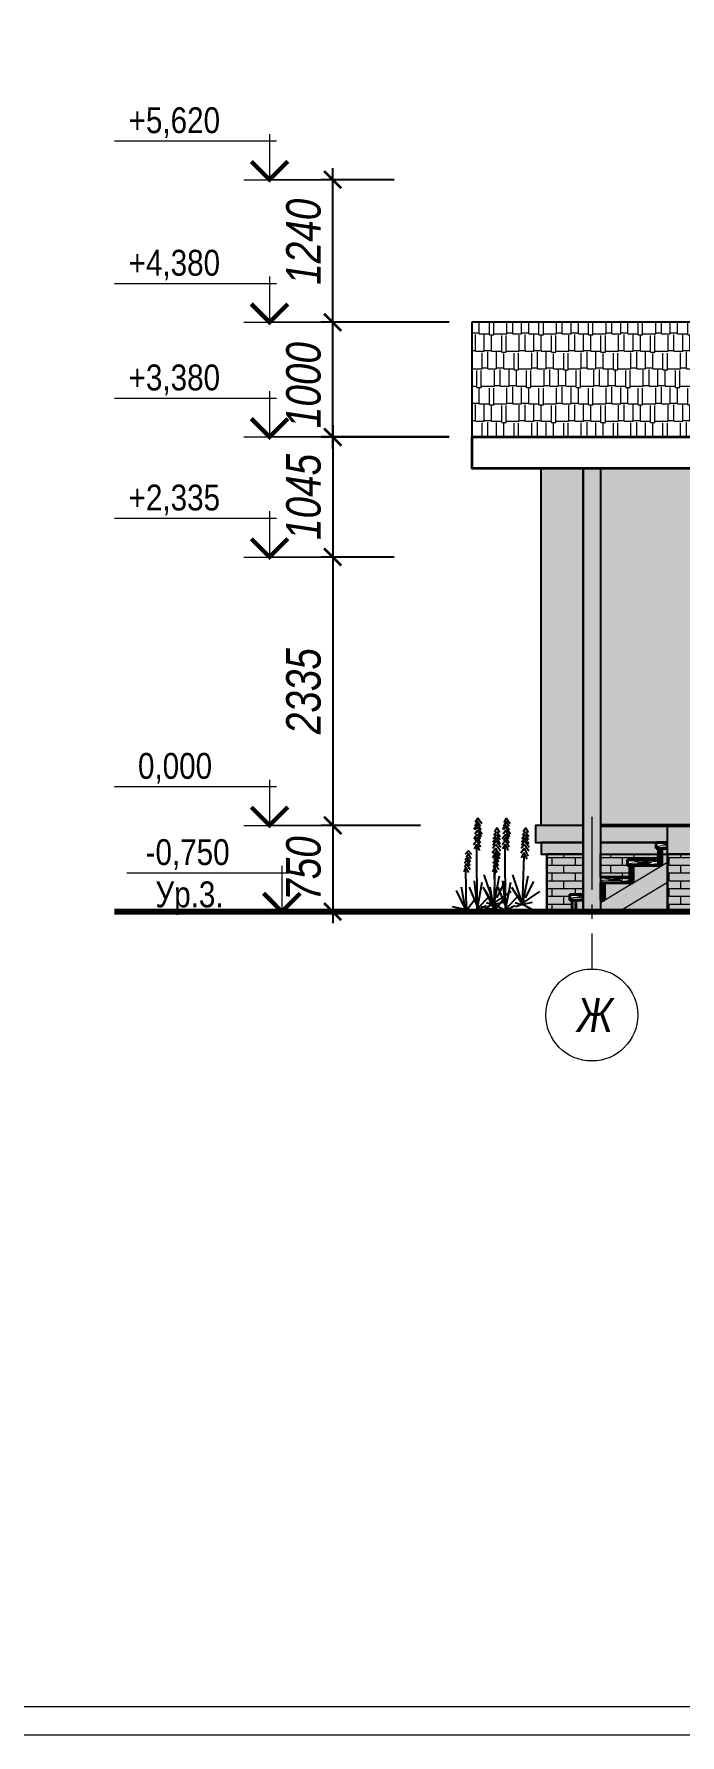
# Model space of a CAD drawing. Header units: millimetres. Extents: x 1582001 to 3303937, y 226471 to 491235.
# Drawn here: x 1773670 to 1779293, y 416212 to 431012 of the extents above; entities that cross this region are included whole.
import ezdxf
from ezdxf.enums import TextEntityAlignment as Align

# ---------------------------------------------------------------- set-up
doc = ezdxf.new("R2010")
doc.units = ezdxf.units.MM
doc.linetypes.add('CENTER', pattern=[50.8, 31.75, -6.35, 6.35, -6.35])
doc.layers.get('Defpoints').update_dxf_attribs({"color": 255, "lineweight": 30})
for name, color, linetype, lineweight in [('Интерьер - Лестница_Ном_пера__1', 7, 'Continuous', 13), ('Конструктивный - Несущий_Ном_пера__1', 7, 'Continuous', 13), ('Кровля', 232, 'Continuous', 25), ('Лестница', 74, 'Continuous', 25), ('Оси', 251, 'CENTER', 9), ('Отметки', 123, 'Continuous', 18), ('Размеры', 7, 'Continuous', 18), ('Штриховки', 251, 'Continuous', 20)]:
    doc.layers.add(name, color=color, linetype=linetype, lineweight=lineweight)
doc.styles.add('-АР-', font='ARIALN.TTF', dxfattribs={"width": 0.98, "height": 300})
doc.styles.add('GOST 2.304', font='ARIALNI.TTF', dxfattribs={"width": 0.98, "height": 300})
doc.styles.add('style', font='ARIALNI.TTF', dxfattribs={"width": 0.98, "height": 300})
doc.dimstyles.new('М100', dxfattribs={"dimtxt": 600, "dimasz": 150, "dimexe": 100, "dimexo": 200, "dimgap": 100, "dimtad": 1, "dimdec": 0, "dimtxsty": 'style', "dimblk": 'ARCHTICK', "dimcen": 150, "dimdle": 100, "dimclrt": 256, "dimadec": 0, "dimazin": 0, "dimtfac": 1, "dimtdec": 0, "dimtmove": 1, "dimatfit": 3, "dimldrblk": 'NONE', "dimfxl": 0, "dimarcsym": 0})
pattern_1 = [(0, (195253.23, 28032.804), (0, 67.7418), []), (90, (195253.23, 28032.8), (-101.6, 67.7418), [67.7418, -67.7418])]

# ---------------------------------------------------------------- blocks, each defined once
blk = doc.blocks.new('OTMETKA')
at = {"color": 0, "linetype": 'Continuous', "lineweight": -2}
for p, q in [((24, 4.5), (5.2, 4.5)), ((6, 5.3), (6, 0)), ((9, 0), (0, 0)), ((0, 0), (6, 0))]:
    blk.add_line(p, q, dxfattribs=at)
at = {"color": 0, "linetype": 'Continuous', "lineweight": -2, "const_width": 0.5}
blk.add_lwpolyline([(3.88, 2.12), (6, 0), (8.12, 2.12)], dxfattribs=at)
at = {"color": 0, "linetype": 'Continuous', "lineweight": -2, "style": '-АР-', "flags": 8}
blk.add_attdef('OTMETKA', text='', height=3, dxfattribs=at).set_placement((17, 4.5), align=Align.BOTTOM_CENTER)
blk.add_attdef('FLOOR', text='', height=3, dxfattribs=at).set_placement((17, 3.5), align=Align.TOP_CENTER)
blk = doc.blocks.new('_ArchTick')
at = {"color": 0, "linetype": 'ByBlock', "const_width": 0.15}
blk.add_lwpolyline([(-0.5, -0.5), (0.5, 0.5)], dxfattribs=at)
blk = doc.blocks.new('*D2172')
at = {"layer": 'Defpoints', "color": 0, "lineweight": -3, "transparency": 16777216}
for p in [(1777235, 424126), (1776270, 423376), (1777235, 423376)]:
    blk.add_point(p, dxfattribs=at)
at = {"layer": 'Размеры', "color": 0, "lineweight": -2, "transparency": 16777216}
for p, q in [((1776270, 424226), (1776270, 423276)), ((1777035, 424126), (1776170, 424126)), ((1777035, 423376), (1776170, 423376))]:
    blk.add_line(p, q, dxfattribs=at)
at = {"layer": 'Размеры', "color": 0, "lineweight": -2, "transparency": 16777216, "xscale": 150, "yscale": 150, "zscale": 150}
for p, rotation in [((1776270, 424126), 90), ((1776270, 423376), 270)]:
    blk.add_blockref('_ArchTick', p, dxfattribs=dict(at, rotation=rotation))
at = {"layer": 'Размеры', "transparency": 16777216, "insert": (1776017, 423751), "char_height": 300, "attachment_point": 5, "rotation": 90, "style": 'style'}
blk.add_mtext('750', dxfattribs=at)
blk = doc.blocks.new('_None')
blk = doc.blocks.new('*U5')
at = {"color": 0, "linetype": 'Continuous', "lineweight": -2}
for p, q in [((24, 4.5), (5.2, 4.5)), ((6, 5.3), (6, 0)), ((9, 0), (0, 0)), ((0, 0), (6, 0))]:
    blk.add_line(p, q, dxfattribs=at)
at = {"color": 0, "linetype": 'Continuous', "lineweight": -2, "const_width": 0.5}
blk.add_lwpolyline([(3.88, 2.12), (6, 0), (8.12, 2.12)], dxfattribs=at)
at = {"color": 0, "linetype": 'Continuous', "lineweight": -2, "style": '-АР-', "flags": 8}
blk.add_attdef('OTMETKA', text='', height=3, dxfattribs=at).set_placement((17.03, 4.5), align=Align.BOTTOM_CENTER)
blk.add_attdef('FLOOR', text='', height=3, dxfattribs=at).set_placement((17, 3.5), align=Align.TOP_CENTER)
blk = doc.blocks.new('*D2173')
at = {"layer": 'Defpoints', "color": 0, "lineweight": -3, "transparency": 16777216}
for p in [(1776270, 428504), (1777485, 428504), (1777485, 427504)]:
    blk.add_point(p, dxfattribs=at)
at = {"layer": 'Размеры', "color": 0, "lineweight": -2, "transparency": 16777216}
for p, q in [((1776270, 427404), (1776270, 428604)), ((1777285, 428504), (1776170, 428504)), ((1777285, 427504), (1776170, 427504))]:
    blk.add_line(p, q, dxfattribs=at)
at = {"layer": 'Размеры', "color": 0, "lineweight": -2, "transparency": 16777216, "xscale": 150, "yscale": 150, "zscale": 150}
for p, rotation in [((1776270, 428504), 90), ((1776270, 427504), 270)]:
    blk.add_blockref('_ArchTick', p, dxfattribs=dict(at, rotation=rotation))
at = {"layer": 'Размеры', "transparency": 16777216, "insert": (1776017, 427957), "char_height": 300, "attachment_point": 5, "rotation": 90, "style": 'style'}
blk.add_mtext('1000', dxfattribs=at)
blk = doc.blocks.new('*D2174')
at = {"layer": 'Defpoints', "color": 0, "lineweight": -3, "transparency": 16777216}
for p in [(1777485, 427506), (1776270, 426461), (1777005, 426461)]:
    blk.add_point(p, dxfattribs=at)
at = {"layer": 'Размеры', "color": 0, "lineweight": -2, "transparency": 16777216}
for p, q in [((1776270, 427606), (1776270, 426361)), ((1777285, 427506), (1776170, 427506)), ((1776805, 426461), (1776170, 426461))]:
    blk.add_line(p, q, dxfattribs=at)
at = {"layer": 'Размеры', "color": 0, "lineweight": -2, "transparency": 16777216, "xscale": 150, "yscale": 150, "zscale": 150}
for p, rotation in [((1776270, 427506), 90), ((1776270, 426461), 270)]:
    blk.add_blockref('_ArchTick', p, dxfattribs=dict(at, rotation=rotation))
at = {"layer": 'Размеры', "transparency": 16777216, "insert": (1776017, 426984), "char_height": 300, "attachment_point": 5, "rotation": 90, "style": 'style'}
blk.add_mtext('1045', dxfattribs=at)
blk = doc.blocks.new('*D2175')
at = {"layer": 'Defpoints', "color": 0, "lineweight": -3, "transparency": 16777216}
for p in [(1776270, 429744), (1777005, 429744), (1777305, 428504)]:
    blk.add_point(p, dxfattribs=at)
at = {"layer": 'Размеры', "color": 0, "lineweight": -2, "transparency": 16777216}
for p, q in [((1776270, 428404), (1776270, 429844)), ((1776805, 429744), (1776170, 429744)), ((1777105, 428504), (1776170, 428504))]:
    blk.add_line(p, q, dxfattribs=at)
at = {"layer": 'Размеры', "color": 0, "lineweight": -2, "transparency": 16777216, "xscale": 150, "yscale": 150, "zscale": 150}
for p, rotation in [((1776270, 429744), 90), ((1776270, 428504), 270)]:
    blk.add_blockref('_ArchTick', p, dxfattribs=dict(at, rotation=rotation))
at = {"layer": 'Размеры', "transparency": 16777216, "insert": (1776017, 429204), "char_height": 300, "attachment_point": 5, "rotation": 90, "style": 'style'}
blk.add_mtext('1240', dxfattribs=at)
blk = doc.blocks.new('*D2176')
at = {"layer": 'Defpoints', "color": 0, "lineweight": -3, "transparency": 16777216}
for p in [(1777005, 426461), (1776270, 424126), (1777235, 424126)]:
    blk.add_point(p, dxfattribs=at)
at = {"layer": 'Размеры', "color": 0, "lineweight": -2, "transparency": 16777216}
for p, q in [((1776270, 426561), (1776270, 424026)), ((1776805, 426461), (1776170, 426461)), ((1777035, 424126), (1776170, 424126))]:
    blk.add_line(p, q, dxfattribs=at)
at = {"layer": 'Размеры', "color": 0, "lineweight": -2, "transparency": 16777216, "xscale": 150, "yscale": 150, "zscale": 150}
for p, rotation in [((1776270, 426461), 90), ((1776270, 424126), 270)]:
    blk.add_blockref('_ArchTick', p, dxfattribs=dict(at, rotation=rotation))
at = {"layer": 'Размеры', "transparency": 16777216, "insert": (1776017, 425294), "char_height": 300, "attachment_point": 5, "rotation": 90, "style": 'style'}
blk.add_mtext('2335', dxfattribs=at)
blk = doc.blocks.new('z_04')
at = {"color": 191, "linetype": 'Continuous'}
for p, q in [((3, 415), (38, 464)), ((38, 464), (60, 428)), ((-157, 302), (-126, 347)), ((-156, 278), (-126, 320)), ((-155, 340), (-131, 380)), ((-131, 380), (-108, 346)), ((-126, 347), (-103, 316)), ((-126, 320), (-97, 283)), ((0, 326), (42, 384)), ((6, 302), (41, 358)), ((7, 363), (47, 406)), ((13, 392), (39, 436)), ((13, 247), (43, 298)), ((15, 284), (42, 323)), ((39, 436), (62, 395)), ((41, 358), (64, 326)), ((42, 384), (63, 365)), ((42, 323), (73, 287)), ((43, 298), (66, 270)), ((47, 406), (71, 368)), ((-162, 210), (-120, 267)), ((-159, 177), (-119, 236)), ((-157, 240), (-125, 295)), ((-151, 135), (-120, 204)), ((-144, 108), (-116, 167)), ((-125, 295), (-95, 253)), ((-120, 267), (-93, 229)), ((-120, 204), (-88, 160)), ((-119, 236), (-92, 201)), ((-116, 167), (-91, 120)), ((14, 213), (42, 273)), ((20, 185), (48, 238)), ((42, 273), (74, 234)), ((48, 238), (70, 198)), ((89, 150), (119, 181)), ((95, 112), (119, 157)), ((119, 181), (148, 151)), ((119, 157), (138, 122)), ((102, 83), (128, 124)), ((103, 17), (139, 69)), ((105, 50), (133, 101)), ((116, -7), (140, 40)), ((128, 124), (149, 102)), ((133, 101), (154, 72)), ((139, 69), (153, 38)), ((140, 40), (159, -2))]:
    blk.add_line(p, q, dxfattribs=at)
at = {"color": 3, "linetype": 'Continuous'}
for p, q in [((44, -336), (47, 218)), ((-104, -295), (-118, 139)), ((136, -345), (140, 27)), ((-129, -228), (-202, -86)), ((-105, -277), (-153, -35)), ((-107, -290), (-19, -27)), ((-107, -289), (-10, -139)), ((38, -303), (-1, -91)), ((32, -322), (109, -134)), ((44, -295), (67, -80)), ((143, -329), (178, -134)), ((-92, -282), (-253, -173)), ((-104, -283), (-195, -331)), ((-109, -283), (-190, -265)), ((-91, -289), (-38, -272)), ((-86, -292), (-43, -307)), ((39, -323), (-67, -208)), ((31, -328), (-36, -295)), ((128, -322), (70, -249)), ((138, -339), (223, -165)), ((30, -328), (-44, -363)), ((125, -340), (56, -353)), ((131, -342), (177, -362)), ((137, -331), (256, -307)), ((137, -331), (207, -351))]:
    blk.add_line(p, q, dxfattribs=at)

msp = doc.modelspace()

# ---------------------------------------------------------------- hatches: boundary and pattern name
at = {"lineweight": 18, "ltscale": 100, "true_color": 0x4c2f26}
h = msp.add_hatch(dxfattribs=at)
h.set_pattern_fill('AR-RSHKE', color=29, scale=0.5, style=0)
h.set_pattern_definition([(0, (147035.77, 159418.19), (323.85, 152.4), [76.2, -63.5, 88.9, -38.1, 114.3, -50.8]), (0, (147111.97, 159424.54), (323.85, 152.4), [63.5, -241.3, 50.8, -76.2]), (0, (147264.37, 159408.67), (323.85, 152.4), [38.1, -393.7]), (90, (147035.77, 159418.19), (-107.95, 152.4), [146.05, -463.55]), (90, (147111.97, 159418.19), (-107.95, 152.4), [142.875, -466.725]), (90, (147175.47, 159418.19), (-107.95, 152.4), [133.35, -476.25]), (90, (147264.37, 159408.67), (-107.95, 152.4), [146.05, -463.55]), (90, (147302.47, 159408.67), (-107.95, 152.4), [146.05, -463.55]), (90, (147416.77, 159418.19), (-107.95, 152.4), [139.7, -469.9])])
h.paths.add_polyline_path([(1777485.1, 428508.1), (1783925.1, 428508.1), (1780185.1, 427506), (1777485.1, 427506)])
at = {"lineweight": -3, "ltscale": 100, "true_color": 0xffe3c7}
h = msp.add_hatch(color=254, dxfattribs=at)
h.paths.add_polyline_path([(1778450.1, 427231.6), (1778085.1, 427231.6), (1778085.1, 424126.3), (1778450.1, 424126.3)])
h.paths.add_polyline_path([(1781085.1, 427472.8), (1780185.1, 427231.6), (1778600.1, 427231.6), (1778600.1, 424126.3), (1779400.1, 424126.3), (1779400.1, 424155.6), (1779430.6, 424155.6), (1779430.6, 424996.8), (1779400.1, 424996.8), (1779400.1, 425026.1), (1781085.1, 425026.1)])
msp.add_hatch(color=254, dxfattribs=at).paths.add_polyline_path([(1778600.1, 427231.6), (1778450.1, 427231.6), (1778450.1, 423376.3), (1778600.1, 423376.3), (1778600.1, 423675.8), (1778597.7, 423676.3), (1778600.1, 423676.3)])
at = {"lineweight": -3, "ltscale": 100, "true_color": 0xb83205}
h = msp.add_hatch(color=22, dxfattribs=at)
h.paths.add_polyline_path([(1778450.1, 424126.3), (1778085.1, 424126.3), (1778035.1, 424126.3), (1778035.1, 423976.3), (1778450.1, 423976.3)])
h.paths.add_polyline_path([(1778450.1, 423976.3), (1778085.1, 423976.3), (1778085.1, 423876.3), (1778450.1, 423876.3)])
h.paths.add_polyline_path([(1778450.1, 423876.3), (1778135.1, 423876.3), (1778135.1, 423376.3), (1778355.1, 423376.3), (1778355.1, 423476.3), (1778335.1, 423476.3), (1778335.1, 423526.3), (1778450.1, 423526.3)])
h.paths.add_polyline_path([(1778835.1, 423826.3), (1779105.1, 423826.3), (1779105.1, 423876.3), (1778600.1, 423876.3), (1778600.1, 423676.3), (1778855.1, 423676.3), (1778855.1, 423776.3), (1778835.1, 423776.3)])
h.paths.add_polyline_path([(1779105.1, 423926.3), (1779085.1, 423926.3), (1779085.1, 423976.3), (1778600.1, 423976.3), (1778600.1, 423876.3), (1779105.1, 423876.3)])
h.paths.add_polyline_path([(1779185.1, 424126.3), (1778600.1, 424126.3), (1778600.1, 423976.3), (1779185.1, 423976.3)])
h.paths.add_polyline_path([(1779185.1, 423806.3), (1778600.1, 423455.3), (1778600.1, 423376.3), (1778760, 423376.3), (1779185.1, 423631.4)])
h.paths.add_polyline_path([(1779185.1, 423631.4), (1778760, 423376.3), (1779185.1, 423376.3)], flags=17)
h.paths.add_polyline_path([(1781135.1, 423876.3), (1779185.1, 423876.3), (1779185.1, 423376.3), (1781135.1, 423376.3)])
h.paths.add_polyline_path([(1781135.1, 424126.3), (1779185.1, 424126.3), (1779185.1, 423876.3), (1781135.1, 423876.3)])
h.paths.add_polyline_path([(1781450.1, 423876.3), (1781135.1, 423876.3), (1781135.1, 423376.3), (1781450.1, 423376.3)])
h.paths.add_polyline_path([(1781525.1, 423976.3), (1781135.1, 423976.3), (1781135.1, 423876.3), (1781450.1, 423876.3), (1781525.1, 423876.3)])
h.paths.add_polyline_path([(1781525.1, 424126.3), (1781135.1, 424126.3), (1781135.1, 423976.3), (1781525.1, 423976.3)])
h.paths.add_polyline_path([(1786325.1, 424126.3), (1781525.1, 424126.3), (1781525.1, 423976.3), (1786325.1, 423976.3)])
h.paths.add_polyline_path([(1786325.1, 423976.3), (1781525.1, 423976.3), (1781525.1, 423876.3), (1786325.1, 423876.3)])
h.paths.add_polyline_path([(1784550.1, 423876.3), (1781600.1, 423876.3), (1781600.1, 423376.3), (1784550.1, 423376.3)])
h.paths.add_polyline_path([(1781600.1, 423876.3), (1781525.1, 423876.3), (1781525.1, 423376.3), (1781600.1, 423376.3)])
h.paths.add_polyline_path([(1781525.1, 423876.3), (1781450.1, 423876.3), (1781450.1, 423376.3), (1781525.1, 423376.3)])
h.paths.add_polyline_path([(1784700.1, 423876.3), (1784550.1, 423876.3), (1784550.1, 423376.3), (1784700.1, 423376.3)])
h.paths.add_polyline_path([(1786325.1, 423876.3), (1784700.1, 423876.3), (1784700.1, 423376.3), (1786325.1, 423376.3)])
h = msp.add_hatch(color=22, dxfattribs=at)
h.paths.add_polyline_path([(1778450.1, 423476.3), (1778385.1, 423476.3), (1778385.1, 423376.3), (1778450.1, 423376.3)])
h.paths.add_polyline_path([(1778635.1, 423476.3), (1778600.1, 423476.3), (1778600.1, 423455.3)])
h.paths.add_polyline_path([(1778885.1, 423626.3), (1778635.1, 423626.3), (1778635.1, 423476.3)])
h.paths.add_polyline_path([(1779135.1, 423776.3), (1778885.1, 423776.3), (1778885.1, 423626.3)])
h.paths.add_polyline_path([(1779185.1, 423876.3), (1779135.1, 423876.3), (1779135.1, 423776.3), (1779185.1, 423806.3)])
h.paths.add_polyline_path([(1779185.1, 423926.3), (1779135.1, 423926.3), (1779135.1, 423876.3), (1779185.1, 423876.3)])
at = {"layer": 'Конструктивный - Несущий_Ном_пера__1', "linetype": 'Continuous', "lineweight": 18, "true_color": 0x4c2f26}
h = msp.add_hatch(dxfattribs=at)
h.set_pattern_fill('AR-BRSTD', color=29, style=0)
h.set_pattern_definition(pattern_1)
h.paths.add_polyline_path([(1778135.1, 423876.3), (1778135.1, 423376.3), (1778355.1, 423376.3), (1778355.1, 423476.3), (1778335.1, 423476.3), (1778335.1, 423526.3), (1778450.1, 423526.3), (1778450.1, 423876.3)])
h = msp.add_hatch(dxfattribs=at)
h.set_pattern_fill('AR-BRSTD', color=29, style=0)
h.set_pattern_definition(pattern_1)
h.paths.add_polyline_path([(1778600.1, 423876.3), (1779105.1, 423876.3), (1779105.1, 423826.3), (1778835.1, 423826.3), (1778835.1, 423776.3), (1778855.1, 423776.3), (1778855.1, 423676.3), (1778600.1, 423676.3)])
h = msp.add_hatch(dxfattribs=at)
h.set_pattern_fill('AR-BRSTD', color=29, style=0)
h.set_pattern_definition(pattern_1)
h.paths.add_polyline_path([(1779185.1, 423376.3), (1781135.1, 423376.3), (1781135.1, 423876.3), (1779185.1, 423876.3)])

# ---------------------------------------------------------------- linework, layer by layer
for points in [[(1778085.1, 424126.3), (1778085.1, 427231.6), (1780185.1, 427231.6), (1781085.1, 427472.8), (1781085.1, 424126.3), (1778600.1, 424126.3)], [(1778450.1, 424126.3), (1778085.1, 424126.3)], [(1778450.1, 423976.3), (1778085.1, 423976.3), (1778085.1, 423876.3), (1778450.1, 423876.3)], [(1779185.1, 423876.3), (1781135.1, 423876.3), (1781135.1, 423376.3), (1778135.1, 423376.3), (1778135.1, 423876.3), (1778450.1, 423876.3)], [(1779185.1, 423976.3), (1778600.1, 423976.3)], [(1779185.1, 423876.3), (1786325.1, 423876.3)]]:
    msp.add_lwpolyline(points)
at = {"color": 0, "lineweight": -3, "ltscale": 100}
for points in [[(1778450.1, 427231.6), (1778450.1, 423376.3)], [(1778600.1, 427231.6), (1778600.1, 423376.3)], [(1779185.1, 423376.3), (1779185.1, 424126.3), (1781135.1, 424126.3)], [(1779135.1, 423876.3), (1779185.1, 423876.3)]]:
    msp.add_lwpolyline(points, dxfattribs=at)
at = {"lineweight": -3, "ltscale": 100}
msp.add_lwpolyline([(1778450.1, 427231.6), (1778600.1, 427231.6), (1778600.1, 423376.3), (1778450.1, 423376.3)], close=True, dxfattribs=at)
at = {"color": 0, "lineweight": -3, "ltscale": 100}
for points in [[(1778135.1, 423876.3), (1778135.1, 423376.3), (1778355.1, 423376.3), (1778355.1, 423476.3), (1778335.1, 423476.3), (1778335.1, 423526.3), (1778450.1, 423526.3), (1778450.1, 423876.3)], [(1778600.1, 423876.3), (1779105.1, 423876.3), (1779105.1, 423826.3), (1778835.1, 423826.3), (1778835.1, 423776.3), (1778855.1, 423776.3), (1778855.1, 423676.3), (1778600.1, 423676.3)], [(1779185.1, 423376.3), (1781135.1, 423376.3), (1781135.1, 423876.3), (1779185.1, 423876.3)]]:
    msp.add_lwpolyline(points, close=True, dxfattribs=at)
at = {"color": 255, "lineweight": -3, "ltscale": 100}
msp.add_lwpolyline([(1778600.1, 423876.3), (1779105.1, 423876.3)], dxfattribs=at)
at = {"layer": 'Интерьер - Лестница_Ном_пера__1', "linetype": 'Continuous', "lineweight": 40}
for p, q in [((1779185.1, 423976.3), (1779085.1, 423976.3)), ((1779085.1, 423926.3), (1779085.1, 423976.3)), ((1779135.1, 423926.3), (1779085.1, 423926.3)), ((1779105.1, 423776.3), (1779105.1, 423926.3)), ((1779135.1, 423776.3), (1779135.1, 423926.3)), ((1779135.1, 423926.3), (1779185.1, 423926.3)), ((1779105.1, 423826.3), (1778835.1, 423826.3)), ((1778835.1, 423776.3), (1778835.1, 423826.3)), ((1778885.1, 423776.3), (1778835.1, 423776.3)), ((1778855.1, 423626.3), (1778855.1, 423776.3)), ((1778885.1, 423626.3), (1778885.1, 423776.3)), ((1778885.1, 423776.3), (1779135.1, 423776.3)), ((1778855.1, 423676.3), (1778597.7, 423676.3)), ((1778635.1, 423626.3), (1778600.1, 423626.3)), ((1778605.1, 423476.3), (1778605.1, 423626.3)), ((1778635.1, 423476.3), (1778635.1, 423626.3)), ((1778635.1, 423626.3), (1778885.1, 423626.3)), ((1778450.1, 423526.3), (1778335.1, 423526.3)), ((1778335.1, 423476.3), (1778335.1, 423526.3)), ((1778385.1, 423476.3), (1778335.1, 423476.3)), ((1778355.1, 423376.3), (1778355.1, 423476.3)), ((1778385.1, 423376.3), (1778385.1, 423476.3)), ((1778385.1, 423476.3), (1778450.1, 423476.3)), ((1778385.1, 423476.3), (1778385.1, 423376.3)), ((1778385.1, 423376.3), (1778385.1, 423466.3)), ((1778605.1, 423526.3), (1778600.1, 423526.3)), ((1778600.1, 423476.3), (1778635.1, 423476.3))]:
    msp.add_line(p, q, dxfattribs=at)
at = {"layer": 'Интерьер - Лестница_Ном_пера__1', "linetype": 'Continuous', "lineweight": 80}
msp.add_line((1774370.2, 423376.3), (1798725.6, 423376.3), dxfattribs=at)
at = {"layer": 'Конструктивный - Несущий_Ном_пера__1', "color": 24, "linetype": 'Continuous'}
msp.add_line((1778600.1, 423455.3), (1779185.1, 423806.3), dxfattribs=at)
msp.add_lwpolyline([(1778760, 423376.3), (1779185.1, 423631.4)], dxfattribs=at)
at = {"layer": 'Кровля', "color": 0, "lineweight": 50}
msp.add_line((1788025.1, 424126.3), (1778600.1, 424126.3), dxfattribs=at)
at = {"layer": 'Кровля', "color": 0}
msp.add_lwpolyline([(1777485.1, 428508.1), (1783925.1, 428508.1), (1780185.1, 427506), (1780185.1, 427506), (1780185.1, 427506), (1780185.1, 427506), (1777485.1, 427506), (1777485.1, 428508.1)], dxfattribs=at)
at = {"layer": 'Кровля', "color": 0, "lineweight": 35}
msp.add_lwpolyline([(1777485.1, 427506), (1780185.1, 427506), (1780185.1, 427231.6), (1777485.1, 427231.6)], close=True, dxfattribs=at)
at = {"layer": 'Лестница'}
for points in [[(1778450.1, 424126.3), (1778035.1, 424126.3), (1778035.1, 423976.3), (1778450.1, 423976.3)], [(1778600.1, 423976.3), (1779185.1, 423976.3)]]:
    msp.add_lwpolyline(points, dxfattribs=at)
at = {"layer": 'Оси', "ltscale": 20}
msp.add_line((1778525.1, 424201.3), (1778525.1, 422876.3), dxfattribs=at)
at = {"layer": 'Оси', "color": 0, "linetype": 'ByBlock', "ltscale": 40}
for points in [[(1825275, 438760.2), (1694540.2, 438760.2), (1694540.2, 416212.2), (1825275, 416212.2)], [(1824989.2, 438490.2), (1694783.8, 438490.2), (1694783.8, 416460.5), (1824989.2, 416460.5)]]:
    msp.add_lwpolyline(points, close=True, dxfattribs=at)
at = {"layer": 'Оси', "linetype": 'Continuous', "ltscale": 100}
msp.add_circle((1778525.1, 422476.3), 400, dxfattribs=at)
msp.add_circle((1778525.1, 422476.3), 400, dxfattribs=at)
at = {"layer": 'Штриховки', "ltscale": 100}
for points in [[(1779185.1, 423944.9), (1779170.1, 423945.8), (1779128.2, 423948.3), (1779093.3, 423939.5), (1779085.1, 423939.5)], [(1779097.7, 423976.3), (1779185.1, 423958.3)], [(1779105.1, 423900.8), (1779112.2, 423881), (1779112, 423869.1), (1779113.2, 423850.2), (1779114.3, 423828.4), (1779113.4, 423812.9), (1779111.4, 423793.4), (1779105.1, 423780.4)], [(1779109.6, 423926.3), (1779120.4, 423904.8), (1779117.1, 423893.6), (1779120.2, 423873.1), (1779121.2, 423858.9), (1779123.4, 423845.9), (1779127.5, 423866.2), (1779125.4, 423884.3), (1779126.9, 423900.6), (1779130.3, 423919.2), (1779133, 423926.3)], [(1779113.2, 423776.3), (1779124.2, 423801.1), (1779124.6, 423831), (1779128.7, 423839.3), (1779135.1, 423868)], [(1779157.5, 423976.3), (1779185.1, 423972.1)], [(1778847.7, 423826.3), (1778946.8, 423805.9), (1778991.8, 423807.9), (1779044.5, 423802.1), (1779025.5, 423794.5), (1778993.7, 423795.8), (1778961.4, 423793.3), (1778920.1, 423795.8), (1778878.2, 423798.3), (1778843.3, 423789.5), (1778835.1, 423789.5)], [(1778855.1, 423750.8), (1778862.2, 423731), (1778862, 423719.1), (1778863.2, 423700.2), (1778864.3, 423678.4), (1778863.4, 423662.9), (1778861.4, 423643.4), (1778855.1, 423630.4)], [(1778859.6, 423776.3), (1778870.4, 423754.8), (1778867.1, 423743.6), (1778870.2, 423723.1), (1778871.2, 423708.9), (1778873.4, 423695.9), (1778877.5, 423716.2), (1778875.4, 423734.3), (1778876.9, 423750.6), (1778880.3, 423769.2), (1778883, 423776.3)], [(1778863.2, 423626.3), (1778874.2, 423651.1), (1778874.6, 423681), (1778878.7, 423689.3), (1778885.1, 423718)], [(1778907.5, 423826.3), (1778967.8, 423817.2), (1779011.9, 423816.8), (1779060.9, 423815), (1779105.1, 423815)], [(1778935.1, 423776.3), (1779052.1, 423790.1), (1779092.7, 423795.8), (1779105.1, 423796.4)], [(1778597.7, 423676.3), (1778696.8, 423655.9), (1778741.8, 423657.9), (1778794.5, 423652.1), (1778775.5, 423644.5), (1778743.7, 423645.8), (1778711.4, 423643.3), (1778670.1, 423645.8), (1778628.2, 423648.3), (1778600.1, 423641.2)], [(1778605.1, 423600.8), (1778612.2, 423581), (1778612, 423569.1), (1778613.2, 423550.2), (1778614.3, 423528.4), (1778613.4, 423512.9), (1778611.4, 423493.4), (1778605.1, 423480.4)], [(1778609.6, 423626.3), (1778620.4, 423604.8), (1778617.1, 423593.6), (1778620.2, 423573.1), (1778621.2, 423558.9), (1778623.4, 423545.9), (1778627.5, 423566.2), (1778625.4, 423584.3), (1778626.9, 423600.6), (1778630.3, 423619.2), (1778633, 423626.3)], [(1778613.2, 423476.3), (1778624.2, 423501.1), (1778624.6, 423531), (1778628.7, 423539.3), (1778635.1, 423568)], [(1778657.5, 423676.3), (1778717.8, 423667.2), (1778761.9, 423666.8), (1778810.9, 423665), (1778855.1, 423665)], [(1778685.1, 423626.3), (1778802.1, 423640.1), (1778842.7, 423645.8), (1778855.1, 423646.4)], [(1778450.1, 423494), (1778420.1, 423495.8), (1778378.2, 423498.3), (1778343.3, 423489.5), (1778335.1, 423489.5)], [(1778347.7, 423526.3), (1778446.8, 423505.9), (1778450.1, 423506.1)], [(1778407.5, 423526.3), (1778450.1, 423519.9)], [(1778435.1, 423476.3), (1778450.1, 423478.1)], [(1778600.1, 423515), (1778605.1, 423515)], [(1778600.1, 423496.2), (1778605.1, 423496.4)]]:
    msp.add_lwpolyline(points, dxfattribs=at)

# ---------------------------------------------------------------- block references
at = {"xscale": -1}
for p in [(1777570.1, 423723.7), (1777818.8, 423723.7)]:
    msp.add_blockref('z_04', p, dxfattribs=at)
at = {"layer": 'Отметки', "color": 0, "ltscale": 100}
ref = msp.add_blockref('*U5', (1776170.2, 429744.2), dxfattribs=dict(at, xscale=-75, yscale=75, zscale=75))
ref.add_attrib('OTMETKA', '+5,620', dxfattribs={"layer": '0', "color": 0, "linetype": 'Continuous', "lineweight": -2, "height": 225, "style": '-АР-', "flags": 8}).set_placement((1774891.8, 430081.7), align=Align.BOTTOM_CENTER)
ref = msp.add_blockref('*U5', (1776170.2, 428504.2), dxfattribs=dict(at, xscale=-75, yscale=75, zscale=75))
ref.add_attrib('OTMETKA', '+4,380', dxfattribs={"layer": '0', "color": 0, "linetype": 'Continuous', "lineweight": -2, "height": 225, "style": '-АР-', "flags": 8}).set_placement((1774891.8, 428841.7), align=Align.BOTTOM_CENTER)
ref = msp.add_blockref('*U5', (1776170.2, 427506.3), dxfattribs=dict(at, xscale=-75, yscale=75, zscale=75))
ref.add_attrib('OTMETKA', '+3,380', dxfattribs={"layer": '0', "color": 0, "linetype": 'Continuous', "lineweight": -2, "height": 225, "style": '-АР-', "flags": 8}).set_placement((1774891.8, 427843.8), align=Align.BOTTOM_CENTER)
ref = msp.add_blockref('*U5', (1776170.2, 426461.3), dxfattribs=dict(at, xscale=-75, yscale=75, zscale=75))
ref.add_attrib('OTMETKA', '+2,335', dxfattribs={"layer": '0', "color": 0, "linetype": 'Continuous', "lineweight": -2, "height": 225, "style": '-АР-', "flags": 8}).set_placement((1774891.8, 426798.8), align=Align.BOTTOM_CENTER)
ref = msp.add_blockref('*U5', (1776170.2, 424126.3), dxfattribs=dict(at, xscale=-75, yscale=75, zscale=75))
ref.add_attrib('OTMETKA', '0,000', dxfattribs={"layer": '0', "color": 0, "linetype": 'Continuous', "lineweight": -2, "height": 225, "style": '-АР-', "flags": 8}).set_placement((1774897.8, 424463.8), align=Align.BOTTOM_CENTER)
ref = msp.add_blockref('OTMETKA', (1776277.6, 423376.3), dxfattribs=dict(at, xscale=-75, yscale=75, zscale=75))
ref.add_attrib('OTMETKA', '-0,750', dxfattribs={"layer": '0', "color": 0, "linetype": 'Continuous', "lineweight": -2, "height": 225, "style": '-АР-', "flags": 8}).set_placement((1775007.2, 423713.8), align=Align.BOTTOM_CENTER)
ref.add_attrib('FLOOR', 'Ур.3.', dxfattribs={"layer": '0', "color": 0, "linetype": 'Continuous', "lineweight": -2, "height": 225, "style": '-АР-', "flags": 8}).set_placement((1775023.5, 423638.8), align=Align.TOP_CENTER)

# ---------------------------------------------------------------- texts
at = {"layer": 'Оси', "linetype": 'Continuous', "ltscale": 100, "style": 'GOST 2.304'}
msp.add_text('Ж', height=297.2, dxfattribs=at).set_placement((1778551.4, 422476.3), align=Align.MIDDLE_CENTER)

# ---------------------------------------------------------------- dimensions: what is measured, and where the dimension line sits
at = {"layer": 'Размеры'}
for base, p1, p2, override, picture, middle in [((1776270.2, 429744.2), (1777304.7, 428504.2), (1777004.7, 429744.2), {"dimtxt": 250}, '*D2175', (1776270.2, 429204.2)), ((1776270.2, 428504.2), (1777485.1, 427504.2), (1777485.1, 428504.2), {"dimtxt": 250}, '*D2173', (1776270.2, 427956.7)), ((1776270.2, 423376.3), (1777235.1, 424126.3), (1777235.1, 423376.3), {"dimtxt": 200}, '*D2172', (1776270.2, 423751.3))]:
    dim = msp.add_linear_dim(base=base, p1=p1, p2=p2, angle=90, dimstyle='М100', override=override, dxfattribs=at)
    dim.commit()
    dim.dimension.update_dxf_attribs({"geometry": picture, "text_midpoint": middle, "dimtype": 160})
for base, p1, p2, picture, middle in [((1776270.2, 426461.3), (1777485.1, 427506.3), (1777004.7, 426461.3), '*D2174', (1776017, 426983.8)), ((1776270.2, 424126.3), (1777004.7, 426461.3), (1777235.1, 424126.3), '*D2176', (1776017, 425293.8))]:
    dim = msp.add_linear_dim(base=base, p1=p1, p2=p2, angle=90, dimstyle='М100', override={"dimtxt": 250}, dxfattribs=at)
    dim.commit()
    dim.dimension.update_dxf_attribs({"geometry": picture, "text_midpoint": middle})

doc.saveas('drawing.dxf')
